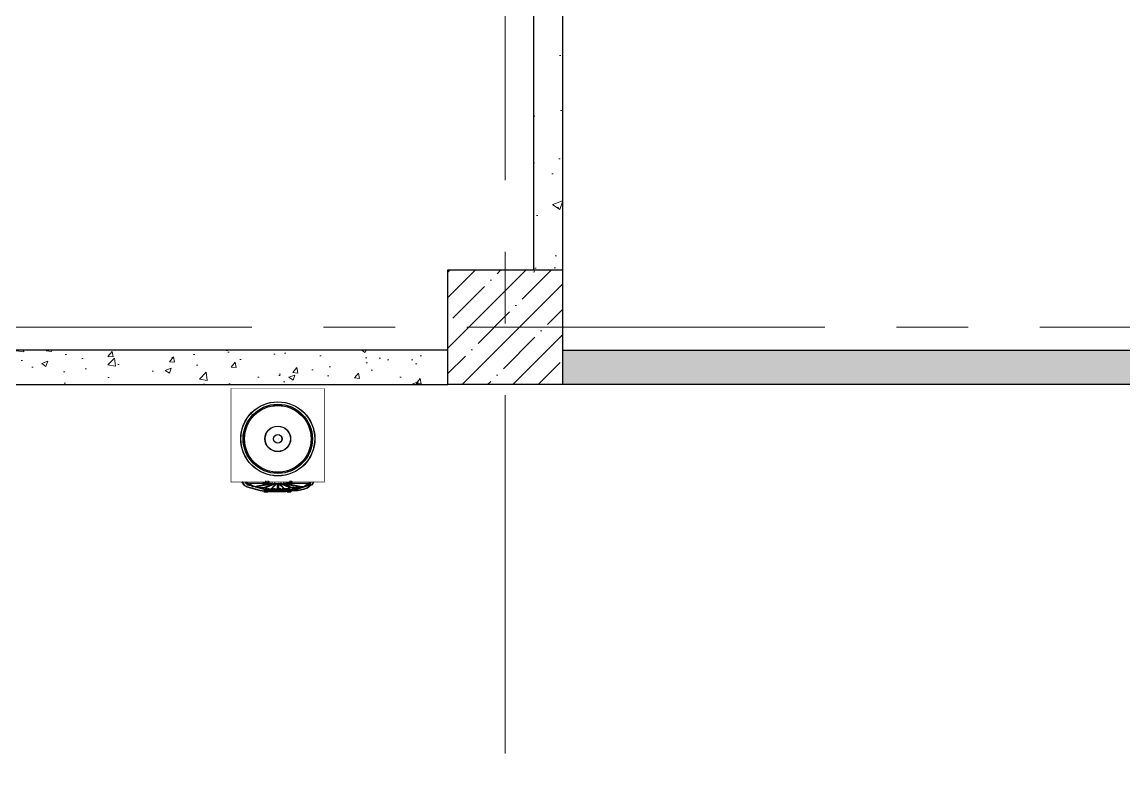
# Model space of a CAD drawing. Header units: millimetres. Extents: x -13407 to 95998, y -2611 to 109495.
# Drawn here: x 15884 to 19730, y 61839 to 64459 of the extents above; entities that cross this region are included whole.
import ezdxf

# ---------------------------------------------------------------- set-up
doc = ezdxf.new("R2010")
doc.units = ezdxf.units.MM
doc.linetypes.add('CENTER', pattern=[2, 1.25, -0.25, 0.25, -0.25])
for name, color, linetype, lineweight in [('АР_Колонны', 5, 'Continuous', 30), ('АР_Колонны Штрих', 250, 'Continuous', 5), ('АР_Оси', 193, 'Continuous', 9), ('АР_Перегородки газоблок', 165, 'Continuous', 30), ('АР_Перегородки газоблок_Штрих', 165, 'Continuous', 5)]:
    doc.layers.add(name, color=color, linetype=linetype, lineweight=lineweight)
doc.layers.add('ТХ_обор_бытовое', color=14, linetype='Continuous')
pattern_1 = [(50, (-58072.46, -55205.68), (215.17805, -18.82564), [22.5, -247.5]), (355, (-58072.46, -55205.68), (-41.6254, 225.65764), [18, -198]), (100.45144, (-58054.53, -55207.25), (173.55265, 206.832), [19.12206, -210.34263]), (46.1842, (-58072.46, -55145.68), (320.1724, -49.6558), [33.75, -371.25]), (96.63564, (-58045.78, -55149.82), (280.3986, 292.2356), [28.6831, -315.5141]), (351.18416, (-58072.46, -55145.68), (280.3986, 292.2356), [27, -297]), (21, (-58042.46, -55160.68), (179.07212, -120.78567), [22.5, -247.5]), (326, (-58042.46, -55160.68), (72.9946, 217.545), [18, -198]), (71.45144, (-58027.54, -55170.75), (252.0667, 96.75935), [19.12206, -210.34263]), (37.5, (-58072.46, -55205.68), (3.647957, 99.868156), [0, -195.6, 0, -201, 0, -198.75]), (7.5, (-58072.46, -55205.68), (78.92086, 118.32351), [0, -114.6, 0, -191.1, 0, -75.75]), (327.5, (-58139.36, -55205.68), (160.14673, -6.76646), [0, -75, 0, -234, 0, -310.5]), (317.5, (-58169.36, -55205.68), (174.95585, 30.0315), [0, -97.5, 0, -155.4, 0, -220.5])]

# ---------------------------------------------------------------- blocks, each defined once
blk = doc.blocks.new('У300')
at = {"layer": 'ТХ_обор_бытовое', "transparency": 33554559}
for points in [[(-230550.5, 67413.5), (-230554.7, 67413.5), (-230554.7, 67409.3), (-230550.5, 67405.1), (-230546.2, 67409.3), (-230546.2, 67413.5)], [(-230550.5, 67413), (-230554.7, 67413), (-230554.7, 67408.8), (-230550.5, 67404.6), (-230546.3, 67408.8), (-230546.3, 67413)], [(-230546.2, 67417.8), (-230550.5, 67417.8), (-230550.5, 67413.5), (-230546.2, 67409.3), (-230542, 67413.5), (-230542, 67417.8)], [(-230546.3, 67417.3), (-230550.5, 67417.3), (-230550.5, 67413), (-230546.3, 67408.8), (-230542, 67413), (-230542, 67417.3)], [(-230575.9, 67354.3), (-230580.1, 67354.3), (-230580.1, 67350), (-230575.9, 67345.8), (-230571.6, 67350), (-230571.6, 67354.3)], [(-230575.9, 67354.3), (-230580.1, 67354.3), (-230580.1, 67350), (-230575.9, 67345.8), (-230571.6, 67350), (-230571.6, 67354.3)], [(-230575.9, 67354.3), (-230580.1, 67354.3), (-230580.1, 67350), (-230575.9, 67345.8), (-230571.6, 67350), (-230571.6, 67354.3)], [(-230575.9, 67354.3), (-230580.1, 67354.3), (-230580.1, 67350), (-230575.9, 67345.8), (-230571.6, 67350), (-230571.6, 67354.3)], [(-230575.9, 67354.3), (-230580.1, 67354.3), (-230580.1, 67350), (-230575.9, 67345.8), (-230571.6, 67350), (-230571.6, 67354.3)], [(-230575.9, 67354.3), (-230580.1, 67354.3), (-230580.1, 67350), (-230575.9, 67345.8), (-230571.6, 67350), (-230571.6, 67354.3)], [(-230575.9, 67353.8), (-230580.1, 67353.8), (-230580.1, 67349.5), (-230575.9, 67345.3), (-230571.7, 67349.5), (-230571.7, 67353.8)], [(-230575.9, 67353.8), (-230580.1, 67353.8), (-230580.1, 67349.5), (-230575.9, 67345.3), (-230571.7, 67349.5), (-230571.7, 67353.8)], [(-230575.9, 67353.8), (-230580.1, 67353.8), (-230580.1, 67349.5), (-230575.9, 67345.3), (-230571.7, 67349.5), (-230571.7, 67353.8)], [(-230575.9, 67353.8), (-230580.1, 67353.8), (-230580.1, 67349.5), (-230575.9, 67345.3), (-230571.7, 67349.5), (-230571.7, 67353.8)], [(-230575.9, 67353.8), (-230580.1, 67353.8), (-230580.1, 67349.5), (-230575.9, 67345.3), (-230571.7, 67349.5), (-230571.7, 67353.8)], [(-230575.9, 67353.8), (-230580.1, 67353.8), (-230580.1, 67349.5), (-230575.9, 67345.3), (-230571.7, 67349.5), (-230571.7, 67353.8)], [(-230575.9, 67350), (-230580.1, 67350), (-230580.1, 67345.8), (-230575.9, 67341.6), (-230571.6, 67345.8), (-230571.6, 67350)], [(-230575.9, 67350), (-230580.1, 67350), (-230580.1, 67345.8), (-230575.9, 67341.6), (-230571.6, 67345.8), (-230571.6, 67350)], [(-230575.9, 67350), (-230580.1, 67350), (-230580.1, 67345.8), (-230575.9, 67341.6), (-230571.6, 67345.8), (-230571.6, 67350)], [(-230575.9, 67350), (-230580.1, 67350), (-230580.1, 67345.8), (-230575.9, 67341.6), (-230571.6, 67345.8), (-230571.6, 67350)], [(-230575.9, 67350), (-230580.1, 67350), (-230580.1, 67345.8), (-230575.9, 67341.6), (-230571.6, 67345.8), (-230571.6, 67350)], [(-230575.9, 67350), (-230580.1, 67350), (-230580.1, 67345.8), (-230575.9, 67341.6), (-230571.6, 67345.8), (-230571.6, 67350)], [(-230575.9, 67350), (-230580.1, 67350), (-230580.1, 67345.8), (-230575.9, 67341.6), (-230571.6, 67345.8), (-230571.6, 67350)], [(-230575.9, 67350), (-230580.1, 67350), (-230580.1, 67345.8), (-230575.9, 67341.6), (-230571.6, 67345.8), (-230571.6, 67350)], [(-230575.9, 67350), (-230580.1, 67350), (-230580.1, 67345.8), (-230575.9, 67341.6), (-230571.6, 67345.8), (-230571.6, 67350)], [(-230575.9, 67350), (-230580.1, 67350), (-230580.1, 67345.8), (-230575.9, 67341.6), (-230571.6, 67345.8), (-230571.6, 67350)], [(-230575.9, 67350), (-230580.1, 67350), (-230580.1, 67345.8), (-230575.9, 67341.6), (-230571.6, 67345.8), (-230571.6, 67350)], [(-230575.9, 67350), (-230580.1, 67350), (-230580.1, 67345.8), (-230575.9, 67341.6), (-230571.6, 67345.8), (-230571.6, 67350)], [(-230575.9, 67350), (-230580.1, 67350), (-230580.1, 67345.8), (-230575.9, 67341.6), (-230571.6, 67345.8), (-230571.6, 67350)], [(-230575.9, 67349.5), (-230580.1, 67349.5), (-230580.1, 67345.3), (-230575.9, 67341.1), (-230571.7, 67345.3), (-230571.7, 67349.5)], [(-230575.9, 67349.5), (-230580.1, 67349.5), (-230580.1, 67345.3), (-230575.9, 67341.1), (-230571.7, 67345.3), (-230571.7, 67349.5)], [(-230575.9, 67349.5), (-230580.1, 67349.5), (-230580.1, 67345.3), (-230575.9, 67341.1), (-230571.7, 67345.3), (-230571.7, 67349.5)], [(-230575.9, 67349.5), (-230580.1, 67349.5), (-230580.1, 67345.3), (-230575.9, 67341.1), (-230571.7, 67345.3), (-230571.7, 67349.5)], [(-230575.9, 67349.5), (-230580.1, 67349.5), (-230580.1, 67345.3), (-230575.9, 67341.1), (-230571.7, 67345.3), (-230571.7, 67349.5)], [(-230575.9, 67349.5), (-230580.1, 67349.5), (-230580.1, 67345.3), (-230575.9, 67341.1), (-230571.7, 67345.3), (-230571.7, 67349.5)], [(-230575.9, 67349.5), (-230580.1, 67349.5), (-230580.1, 67345.3), (-230575.9, 67341.1), (-230571.7, 67345.3), (-230571.7, 67349.5)], [(-230575.9, 67349.5), (-230580.1, 67349.5), (-230580.1, 67345.3), (-230575.9, 67341.1), (-230571.7, 67345.3), (-230571.7, 67349.5)], [(-230575.9, 67349.5), (-230580.1, 67349.5), (-230580.1, 67345.3), (-230575.9, 67341.1), (-230571.7, 67345.3), (-230571.7, 67349.5)], [(-230575.9, 67349.5), (-230580.1, 67349.5), (-230580.1, 67345.3), (-230575.9, 67341.1), (-230571.7, 67345.3), (-230571.7, 67349.5)], [(-230575.9, 67349.5), (-230580.1, 67349.5), (-230580.1, 67345.3), (-230575.9, 67341.1), (-230571.7, 67345.3), (-230571.7, 67349.5)], [(-230575.9, 67349.5), (-230580.1, 67349.5), (-230580.1, 67345.3), (-230575.9, 67341.1), (-230571.7, 67345.3), (-230571.7, 67349.5)], [(-230575.9, 67349.5), (-230580.1, 67349.5), (-230580.1, 67345.3), (-230575.9, 67341.1), (-230571.7, 67345.3), (-230571.7, 67349.5)], [(-230575.9, 67345.8), (-230580.1, 67345.8), (-230580.1, 67341.6), (-230575.9, 67337.3), (-230571.6, 67341.6), (-230571.6, 67345.8)], [(-230575.9, 67345.3), (-230580.1, 67345.3), (-230580.1, 67341.1), (-230575.9, 67336.8), (-230571.7, 67341.1), (-230571.7, 67345.3)], [(-230571.6, 67354.3), (-230575.9, 67354.3), (-230575.9, 67350), (-230571.6, 67345.8), (-230567.4, 67350), (-230567.4, 67354.3)], [(-230571.6, 67354.3), (-230575.9, 67354.3), (-230575.9, 67350), (-230571.6, 67345.8), (-230567.4, 67350), (-230567.4, 67354.3)], [(-230571.6, 67354.3), (-230575.9, 67354.3), (-230575.9, 67350), (-230571.6, 67345.8), (-230567.4, 67350), (-230567.4, 67354.3)], [(-230571.6, 67354.3), (-230575.9, 67354.3), (-230575.9, 67350), (-230571.6, 67345.8), (-230567.4, 67350), (-230567.4, 67354.3)], [(-230571.6, 67354.3), (-230575.9, 67354.3), (-230575.9, 67350), (-230571.6, 67345.8), (-230567.4, 67350), (-230567.4, 67354.3)], [(-230571.7, 67353.8), (-230575.9, 67353.8), (-230575.9, 67349.5), (-230571.7, 67345.3), (-230567.4, 67349.5), (-230567.4, 67353.8)], [(-230571.7, 67353.8), (-230575.9, 67353.8), (-230575.9, 67349.5), (-230571.7, 67345.3), (-230567.4, 67349.5), (-230567.4, 67353.8)], [(-230571.7, 67353.8), (-230575.9, 67353.8), (-230575.9, 67349.5), (-230571.7, 67345.3), (-230567.4, 67349.5), (-230567.4, 67353.8)], [(-230571.7, 67353.8), (-230575.9, 67353.8), (-230575.9, 67349.5), (-230571.7, 67345.3), (-230567.4, 67349.5), (-230567.4, 67353.8)], [(-230571.7, 67353.8), (-230575.9, 67353.8), (-230575.9, 67349.5), (-230571.7, 67345.3), (-230567.4, 67349.5), (-230567.4, 67353.8)], [(-230571.6, 67350), (-230575.9, 67350), (-230575.9, 67345.8), (-230571.6, 67341.6), (-230567.4, 67345.8), (-230567.4, 67350)], [(-230571.6, 67350), (-230575.9, 67350), (-230575.9, 67345.8), (-230571.6, 67341.6), (-230567.4, 67345.8), (-230567.4, 67350)], [(-230571.6, 67350), (-230575.9, 67350), (-230575.9, 67345.8), (-230571.6, 67341.6), (-230567.4, 67345.8), (-230567.4, 67350)], [(-230571.6, 67350), (-230575.9, 67350), (-230575.9, 67345.8), (-230571.6, 67341.6), (-230567.4, 67345.8), (-230567.4, 67350)], [(-230571.6, 67350), (-230575.9, 67350), (-230575.9, 67345.8), (-230571.6, 67341.6), (-230567.4, 67345.8), (-230567.4, 67350)], [(-230571.6, 67350), (-230575.9, 67350), (-230575.9, 67345.8), (-230571.6, 67341.6), (-230567.4, 67345.8), (-230567.4, 67350)], [(-230571.6, 67350), (-230575.9, 67350), (-230575.9, 67345.8), (-230571.6, 67341.6), (-230567.4, 67345.8), (-230567.4, 67350)], [(-230571.6, 67350), (-230575.9, 67350), (-230575.9, 67345.8), (-230571.6, 67341.6), (-230567.4, 67345.8), (-230567.4, 67350)], [(-230571.7, 67349.5), (-230575.9, 67349.5), (-230575.9, 67345.3), (-230571.7, 67341.1), (-230567.4, 67345.3), (-230567.4, 67349.5)], [(-230571.7, 67349.5), (-230575.9, 67349.5), (-230575.9, 67345.3), (-230571.7, 67341.1), (-230567.4, 67345.3), (-230567.4, 67349.5)], [(-230571.7, 67349.5), (-230575.9, 67349.5), (-230575.9, 67345.3), (-230571.7, 67341.1), (-230567.4, 67345.3), (-230567.4, 67349.5)], [(-230571.7, 67349.5), (-230575.9, 67349.5), (-230575.9, 67345.3), (-230571.7, 67341.1), (-230567.4, 67345.3), (-230567.4, 67349.5)], [(-230571.7, 67349.5), (-230575.9, 67349.5), (-230575.9, 67345.3), (-230571.7, 67341.1), (-230567.4, 67345.3), (-230567.4, 67349.5)], [(-230571.7, 67349.5), (-230575.9, 67349.5), (-230575.9, 67345.3), (-230571.7, 67341.1), (-230567.4, 67345.3), (-230567.4, 67349.5)], [(-230571.7, 67349.5), (-230575.9, 67349.5), (-230575.9, 67345.3), (-230571.7, 67341.1), (-230567.4, 67345.3), (-230567.4, 67349.5)], [(-230571.7, 67349.5), (-230575.9, 67349.5), (-230575.9, 67345.3), (-230571.7, 67341.1), (-230567.4, 67345.3), (-230567.4, 67349.5)], [(-230546.2, 67358.5), (-230550.5, 67358.5), (-230550.5, 67354.3), (-230546.2, 67350), (-230542, 67354.3), (-230542, 67358.5)], [(-230546.2, 67358.5), (-230550.5, 67358.5), (-230550.5, 67354.3), (-230546.2, 67350), (-230542, 67354.3), (-230542, 67358.5)], [(-230546.3, 67358), (-230550.5, 67358), (-230550.5, 67353.8), (-230546.3, 67349.5), (-230542, 67353.8), (-230542, 67358)], [(-230546.3, 67358), (-230550.5, 67358), (-230550.5, 67353.8), (-230546.3, 67349.5), (-230542, 67353.8), (-230542, 67358)], [(-230546.2, 67354.3), (-230550.5, 67354.3), (-230550.5, 67350), (-230546.2, 67345.8), (-230542, 67350), (-230542, 67354.3)], [(-230546.2, 67354.3), (-230550.5, 67354.3), (-230550.5, 67350), (-230546.2, 67345.8), (-230542, 67350), (-230542, 67354.3)], [(-230546.2, 67354.3), (-230550.5, 67354.3), (-230550.5, 67350), (-230546.2, 67345.8), (-230542, 67350), (-230542, 67354.3)], [(-230546.3, 67353.8), (-230550.5, 67353.8), (-230550.5, 67349.5), (-230546.3, 67345.3), (-230542, 67349.5), (-230542, 67353.8)], [(-230546.3, 67353.8), (-230550.5, 67353.8), (-230550.5, 67349.5), (-230546.3, 67345.3), (-230542, 67349.5), (-230542, 67353.8)], [(-230546.3, 67353.8), (-230550.5, 67353.8), (-230550.5, 67349.5), (-230546.3, 67345.3), (-230542, 67349.5), (-230542, 67353.8)], [(-230546.2, 67350), (-230550.5, 67350), (-230550.5, 67345.8), (-230546.2, 67341.6), (-230542, 67345.8), (-230542, 67350)], [(-230546.3, 67349.5), (-230550.5, 67349.5), (-230550.5, 67345.3), (-230546.3, 67341.1), (-230542, 67345.3), (-230542, 67349.5)], [(-230546.2, 67345.8), (-230550.5, 67345.8), (-230550.5, 67341.6), (-230546.2, 67337.3), (-230542, 67341.6), (-230542, 67345.8)], [(-230546.2, 67345.8), (-230550.5, 67345.8), (-230550.5, 67341.6), (-230546.2, 67337.3), (-230542, 67341.6), (-230542, 67345.8)], [(-230546.2, 67345.8), (-230550.5, 67345.8), (-230550.5, 67341.6), (-230546.2, 67337.3), (-230542, 67341.6), (-230542, 67345.8)], [(-230546.2, 67345.8), (-230550.5, 67345.8), (-230550.5, 67341.6), (-230546.2, 67337.3), (-230542, 67341.6), (-230542, 67345.8)], [(-230546.3, 67345.3), (-230550.5, 67345.3), (-230550.5, 67341.1), (-230546.3, 67336.8), (-230542, 67341.1), (-230542, 67345.3)], [(-230546.3, 67345.3), (-230550.5, 67345.3), (-230550.5, 67341.1), (-230546.3, 67336.8), (-230542, 67341.1), (-230542, 67345.3)], [(-230546.3, 67345.3), (-230550.5, 67345.3), (-230550.5, 67341.1), (-230546.3, 67336.8), (-230542, 67341.1), (-230542, 67345.3)], [(-230546.3, 67345.3), (-230550.5, 67345.3), (-230550.5, 67341.1), (-230546.3, 67336.8), (-230542, 67341.1), (-230542, 67345.3)], [(-230542, 67349.5), (-230546.3, 67349.5), (-230546.3, 67345.3), (-230542, 67341.1), (-230537.8, 67345.3), (-230537.8, 67349.5)], [(-230542, 67350), (-230546.2, 67350), (-230546.2, 67345.8), (-230542, 67341.6), (-230537.8, 67345.8), (-230537.8, 67350)], [(-230567.4, 67341.1), (-230571.7, 67341.1), (-230571.7, 67336.8), (-230567.4, 67332.6), (-230563.2, 67336.8), (-230563.2, 67341.1)], [(-230567.4, 67328.4), (-230571.7, 67328.4), (-230571.7, 67324.1), (-230567.4, 67319.9), (-230563.2, 67324.1), (-230563.2, 67328.4)], [(-230567.4, 67319.9), (-230571.7, 67319.9), (-230571.7, 67315.7), (-230567.4, 67311.4), (-230563.2, 67315.7), (-230563.2, 67319.9)], [(-230567.4, 67307.2), (-230571.7, 67307.2), (-230571.7, 67303), (-230567.4, 67298.7), (-230563.2, 67303), (-230563.2, 67307.2)], [(-230567.4, 67341.6), (-230571.6, 67341.6), (-230571.6, 67337.3), (-230567.4, 67333.1), (-230563.2, 67337.3), (-230563.2, 67341.6)], [(-230567.4, 67328.9), (-230571.6, 67328.9), (-230571.6, 67324.6), (-230567.4, 67320.4), (-230563.2, 67324.6), (-230563.2, 67328.9)], [(-230567.4, 67320.4), (-230571.6, 67320.4), (-230571.6, 67316.2), (-230567.4, 67311.9), (-230563.2, 67316.2), (-230563.2, 67320.4)], [(-230567.4, 67307.7), (-230571.6, 67307.7), (-230571.6, 67303.5), (-230567.4, 67299.2), (-230563.2, 67303.5), (-230563.2, 67307.7)], [(-230542, 67341.1), (-230546.3, 67341.1), (-230546.3, 67336.8), (-230542, 67332.6), (-230537.8, 67336.8), (-230537.8, 67341.1)], [(-230542, 67341.1), (-230546.3, 67341.1), (-230546.3, 67336.8), (-230542, 67332.6), (-230537.8, 67336.8), (-230537.8, 67341.1)], [(-230542, 67341.6), (-230546.2, 67341.6), (-230546.2, 67337.3), (-230542, 67333.1), (-230537.8, 67337.3), (-230537.8, 67341.6)], [(-230542, 67341.6), (-230546.2, 67341.6), (-230546.2, 67337.3), (-230542, 67333.1), (-230537.8, 67337.3), (-230537.8, 67341.6)], [(-230575.9, 67273.8), (-230580.1, 67273.8), (-230580.1, 67269.6), (-230575.9, 67265.4), (-230571.6, 67269.6), (-230571.6, 67273.8)], [(-230575.9, 67273.8), (-230580.1, 67273.8), (-230580.1, 67269.6), (-230575.9, 67265.4), (-230571.6, 67269.6), (-230571.6, 67273.8)], [(-230575.9, 67273.3), (-230580.1, 67273.3), (-230580.1, 67269.1), (-230575.9, 67264.9), (-230571.7, 67269.1), (-230571.7, 67273.3)], [(-230575.9, 67273.3), (-230580.1, 67273.3), (-230580.1, 67269.1), (-230575.9, 67264.9), (-230571.7, 67269.1), (-230571.7, 67273.3)], [(-230575.9, 67269.6), (-230580.1, 67269.6), (-230580.1, 67265.4), (-230575.9, 67261.1), (-230571.6, 67265.4), (-230571.6, 67269.6)], [(-230575.9, 67269.6), (-230580.1, 67269.6), (-230580.1, 67265.4), (-230575.9, 67261.1), (-230571.6, 67265.4), (-230571.6, 67269.6)], [(-230575.9, 67269.6), (-230580.1, 67269.6), (-230580.1, 67265.4), (-230575.9, 67261.1), (-230571.6, 67265.4), (-230571.6, 67269.6)], [(-230575.9, 67269.6), (-230580.1, 67269.6), (-230580.1, 67265.4), (-230575.9, 67261.1), (-230571.6, 67265.4), (-230571.6, 67269.6)], [(-230575.9, 67269.6), (-230580.1, 67269.6), (-230580.1, 67265.4), (-230575.9, 67261.1), (-230571.6, 67265.4), (-230571.6, 67269.6)], [(-230575.9, 67269.6), (-230580.1, 67269.6), (-230580.1, 67265.4), (-230575.9, 67261.1), (-230571.6, 67265.4), (-230571.6, 67269.6)], [(-230575.9, 67269.6), (-230580.1, 67269.6), (-230580.1, 67265.4), (-230575.9, 67261.1), (-230571.6, 67265.4), (-230571.6, 67269.6)], [(-230575.9, 67269.6), (-230580.1, 67269.6), (-230580.1, 67265.4), (-230575.9, 67261.1), (-230571.6, 67265.4), (-230571.6, 67269.6)], [(-230575.9, 67269.6), (-230580.1, 67269.6), (-230580.1, 67265.4), (-230575.9, 67261.1), (-230571.6, 67265.4), (-230571.6, 67269.6)], [(-230575.9, 67269.1), (-230580.1, 67269.1), (-230580.1, 67264.9), (-230575.9, 67260.6), (-230571.7, 67264.9), (-230571.7, 67269.1)], [(-230575.9, 67269.1), (-230580.1, 67269.1), (-230580.1, 67264.9), (-230575.9, 67260.6), (-230571.7, 67264.9), (-230571.7, 67269.1)], [(-230575.9, 67269.1), (-230580.1, 67269.1), (-230580.1, 67264.9), (-230575.9, 67260.6), (-230571.7, 67264.9), (-230571.7, 67269.1)], [(-230575.9, 67269.1), (-230580.1, 67269.1), (-230580.1, 67264.9), (-230575.9, 67260.6), (-230571.7, 67264.9), (-230571.7, 67269.1)], [(-230575.9, 67269.1), (-230580.1, 67269.1), (-230580.1, 67264.9), (-230575.9, 67260.6), (-230571.7, 67264.9), (-230571.7, 67269.1)], [(-230575.9, 67269.1), (-230580.1, 67269.1), (-230580.1, 67264.9), (-230575.9, 67260.6), (-230571.7, 67264.9), (-230571.7, 67269.1)], [(-230575.9, 67269.1), (-230580.1, 67269.1), (-230580.1, 67264.9), (-230575.9, 67260.6), (-230571.7, 67264.9), (-230571.7, 67269.1)], [(-230575.9, 67269.1), (-230580.1, 67269.1), (-230580.1, 67264.9), (-230575.9, 67260.6), (-230571.7, 67264.9), (-230571.7, 67269.1)], [(-230575.9, 67269.1), (-230580.1, 67269.1), (-230580.1, 67264.9), (-230575.9, 67260.6), (-230571.7, 67264.9), (-230571.7, 67269.1)], [(-230571.6, 67269.6), (-230575.9, 67269.6), (-230575.9, 67265.4), (-230571.6, 67261.1), (-230567.4, 67265.4), (-230567.4, 67269.6)], [(-230571.6, 67269.6), (-230575.9, 67269.6), (-230575.9, 67265.4), (-230571.6, 67261.1), (-230567.4, 67265.4), (-230567.4, 67269.6)], [(-230571.6, 67269.6), (-230575.9, 67269.6), (-230575.9, 67265.4), (-230571.6, 67261.1), (-230567.4, 67265.4), (-230567.4, 67269.6)], [(-230571.6, 67269.6), (-230575.9, 67269.6), (-230575.9, 67265.4), (-230571.6, 67261.1), (-230567.4, 67265.4), (-230567.4, 67269.6)], [(-230571.6, 67269.6), (-230575.9, 67269.6), (-230575.9, 67265.4), (-230571.6, 67261.1), (-230567.4, 67265.4), (-230567.4, 67269.6)], [(-230571.6, 67269.6), (-230575.9, 67269.6), (-230575.9, 67265.4), (-230571.6, 67261.1), (-230567.4, 67265.4), (-230567.4, 67269.6)], [(-230571.6, 67269.6), (-230575.9, 67269.6), (-230575.9, 67265.4), (-230571.6, 67261.1), (-230567.4, 67265.4), (-230567.4, 67269.6)], [(-230571.6, 67269.6), (-230575.9, 67269.6), (-230575.9, 67265.4), (-230571.6, 67261.1), (-230567.4, 67265.4), (-230567.4, 67269.6)], [(-230571.6, 67269.6), (-230575.9, 67269.6), (-230575.9, 67265.4), (-230571.6, 67261.1), (-230567.4, 67265.4), (-230567.4, 67269.6)], [(-230571.7, 67269.1), (-230575.9, 67269.1), (-230575.9, 67264.9), (-230571.7, 67260.6), (-230567.4, 67264.9), (-230567.4, 67269.1)], [(-230571.7, 67269.1), (-230575.9, 67269.1), (-230575.9, 67264.9), (-230571.7, 67260.6), (-230567.4, 67264.9), (-230567.4, 67269.1)], [(-230571.7, 67269.1), (-230575.9, 67269.1), (-230575.9, 67264.9), (-230571.7, 67260.6), (-230567.4, 67264.9), (-230567.4, 67269.1)], [(-230571.7, 67269.1), (-230575.9, 67269.1), (-230575.9, 67264.9), (-230571.7, 67260.6), (-230567.4, 67264.9), (-230567.4, 67269.1)], [(-230571.7, 67269.1), (-230575.9, 67269.1), (-230575.9, 67264.9), (-230571.7, 67260.6), (-230567.4, 67264.9), (-230567.4, 67269.1)], [(-230571.7, 67269.1), (-230575.9, 67269.1), (-230575.9, 67264.9), (-230571.7, 67260.6), (-230567.4, 67264.9), (-230567.4, 67269.1)], [(-230571.7, 67269.1), (-230575.9, 67269.1), (-230575.9, 67264.9), (-230571.7, 67260.6), (-230567.4, 67264.9), (-230567.4, 67269.1)], [(-230571.7, 67269.1), (-230575.9, 67269.1), (-230575.9, 67264.9), (-230571.7, 67260.6), (-230567.4, 67264.9), (-230567.4, 67269.1)], [(-230571.7, 67269.1), (-230575.9, 67269.1), (-230575.9, 67264.9), (-230571.7, 67260.6), (-230567.4, 67264.9), (-230567.4, 67269.1)], [(-230567.4, 67303), (-230571.7, 67303), (-230571.7, 67298.7), (-230567.4, 67294.5), (-230563.2, 67298.7), (-230563.2, 67303)], [(-230567.4, 67303), (-230571.7, 67303), (-230571.7, 67298.7), (-230567.4, 67294.5), (-230563.2, 67298.7), (-230563.2, 67303)], [(-230567.4, 67298.7), (-230571.7, 67298.7), (-230571.7, 67294.5), (-230567.4, 67290.3), (-230563.2, 67294.5), (-230563.2, 67298.7)], [(-230567.4, 67298.7), (-230571.7, 67298.7), (-230571.7, 67294.5), (-230567.4, 67290.3), (-230563.2, 67294.5), (-230563.2, 67298.7)], [(-230567.4, 67298.7), (-230571.7, 67298.7), (-230571.7, 67294.5), (-230567.4, 67290.3), (-230563.2, 67294.5), (-230563.2, 67298.7)], [(-230567.4, 67298.7), (-230571.7, 67298.7), (-230571.7, 67294.5), (-230567.4, 67290.3), (-230563.2, 67294.5), (-230563.2, 67298.7)], [(-230567.4, 67290.3), (-230571.7, 67290.3), (-230571.7, 67286), (-230567.4, 67281.8), (-230563.2, 67286), (-230563.2, 67290.3)], [(-230567.4, 67281.8), (-230571.7, 67281.8), (-230571.7, 67277.6), (-230567.4, 67273.3), (-230563.2, 67277.6), (-230563.2, 67281.8)], [(-230567.4, 67281.8), (-230571.7, 67281.8), (-230571.7, 67277.6), (-230567.4, 67273.3), (-230563.2, 67277.6), (-230563.2, 67281.8)], [(-230567.4, 67277.6), (-230571.7, 67277.6), (-230571.7, 67273.3), (-230567.4, 67269.1), (-230563.2, 67273.3), (-230563.2, 67277.6)], [(-230567.4, 67273.3), (-230571.7, 67273.3), (-230571.7, 67269.1), (-230567.4, 67264.9), (-230563.2, 67269.1), (-230563.2, 67273.3)], [(-230567.4, 67303.5), (-230571.6, 67303.5), (-230571.6, 67299.2), (-230567.4, 67295), (-230563.2, 67299.2), (-230563.2, 67303.5)], [(-230567.4, 67303.5), (-230571.6, 67303.5), (-230571.6, 67299.2), (-230567.4, 67295), (-230563.2, 67299.2), (-230563.2, 67303.5)], [(-230567.4, 67299.2), (-230571.6, 67299.2), (-230571.6, 67295), (-230567.4, 67290.8), (-230563.2, 67295), (-230563.2, 67299.2)], [(-230567.4, 67299.2), (-230571.6, 67299.2), (-230571.6, 67295), (-230567.4, 67290.8), (-230563.2, 67295), (-230563.2, 67299.2)], [(-230567.4, 67299.2), (-230571.6, 67299.2), (-230571.6, 67295), (-230567.4, 67290.8), (-230563.2, 67295), (-230563.2, 67299.2)], [(-230567.4, 67299.2), (-230571.6, 67299.2), (-230571.6, 67295), (-230567.4, 67290.8), (-230563.2, 67295), (-230563.2, 67299.2)], [(-230567.4, 67290.8), (-230571.6, 67290.8), (-230571.6, 67286.5), (-230567.4, 67282.3), (-230563.2, 67286.5), (-230563.2, 67290.8)], [(-230567.4, 67282.3), (-230571.6, 67282.3), (-230571.6, 67278.1), (-230567.4, 67273.8), (-230563.2, 67278.1), (-230563.2, 67282.3)], [(-230567.4, 67282.3), (-230571.6, 67282.3), (-230571.6, 67278.1), (-230567.4, 67273.8), (-230563.2, 67278.1), (-230563.2, 67282.3)], [(-230567.4, 67278.1), (-230571.6, 67278.1), (-230571.6, 67273.8), (-230567.4, 67269.6), (-230563.2, 67273.8), (-230563.2, 67278.1)], [(-230567.4, 67273.8), (-230571.6, 67273.8), (-230571.6, 67269.6), (-230567.4, 67265.4), (-230563.2, 67269.6), (-230563.2, 67273.8)], [(-230563.2, 67269.6), (-230567.4, 67269.6), (-230567.4, 67265.4), (-230563.2, 67261.1), (-230558.9, 67265.4), (-230558.9, 67269.6)], [(-230563.2, 67269.1), (-230567.4, 67269.1), (-230567.4, 67264.9), (-230563.2, 67260.6), (-230559, 67264.9), (-230559, 67269.1)], [(-230550.5, 67269.6), (-230554.7, 67269.6), (-230554.7, 67265.4), (-230550.5, 67261.1), (-230546.2, 67265.4), (-230546.2, 67269.6)], [(-230550.5, 67269.6), (-230554.7, 67269.6), (-230554.7, 67265.4), (-230550.5, 67261.1), (-230546.2, 67265.4), (-230546.2, 67269.6)], [(-230550.5, 67269.1), (-230554.7, 67269.1), (-230554.7, 67264.9), (-230550.5, 67260.6), (-230546.3, 67264.9), (-230546.3, 67269.1)], [(-230550.5, 67269.1), (-230554.7, 67269.1), (-230554.7, 67264.9), (-230550.5, 67260.6), (-230546.3, 67264.9), (-230546.3, 67269.1)], [(-230546.2, 67273.8), (-230550.5, 67273.8), (-230550.5, 67269.6), (-230546.2, 67265.4), (-230542, 67269.6), (-230542, 67273.8)], [(-230546.2, 67273.8), (-230550.5, 67273.8), (-230550.5, 67269.6), (-230546.2, 67265.4), (-230542, 67269.6), (-230542, 67273.8)], [(-230546.2, 67273.8), (-230550.5, 67273.8), (-230550.5, 67269.6), (-230546.2, 67265.4), (-230542, 67269.6), (-230542, 67273.8)], [(-230546.2, 67273.8), (-230550.5, 67273.8), (-230550.5, 67269.6), (-230546.2, 67265.4), (-230542, 67269.6), (-230542, 67273.8)], [(-230546.3, 67273.3), (-230550.5, 67273.3), (-230550.5, 67269.1), (-230546.3, 67264.9), (-230542, 67269.1), (-230542, 67273.3)], [(-230546.3, 67273.3), (-230550.5, 67273.3), (-230550.5, 67269.1), (-230546.3, 67264.9), (-230542, 67269.1), (-230542, 67273.3)], [(-230546.3, 67273.3), (-230550.5, 67273.3), (-230550.5, 67269.1), (-230546.3, 67264.9), (-230542, 67269.1), (-230542, 67273.3)], [(-230546.3, 67273.3), (-230550.5, 67273.3), (-230550.5, 67269.1), (-230546.3, 67264.9), (-230542, 67269.1), (-230542, 67273.3)], [(-230546.2, 67269.6), (-230550.5, 67269.6), (-230550.5, 67265.4), (-230546.2, 67261.1), (-230542, 67265.4), (-230542, 67269.6)], [(-230546.2, 67269.6), (-230550.5, 67269.6), (-230550.5, 67265.4), (-230546.2, 67261.1), (-230542, 67265.4), (-230542, 67269.6)], [(-230546.3, 67269.1), (-230550.5, 67269.1), (-230550.5, 67264.9), (-230546.3, 67260.6), (-230542, 67264.9), (-230542, 67269.1)], [(-230546.3, 67269.1), (-230550.5, 67269.1), (-230550.5, 67264.9), (-230546.3, 67260.6), (-230542, 67264.9), (-230542, 67269.1)], [(-230575.9, 67265.4), (-230580.1, 67265.4), (-230580.1, 67261.1), (-230575.9, 67256.9), (-230571.6, 67261.1), (-230571.6, 67265.4)], [(-230575.9, 67265.4), (-230580.1, 67265.4), (-230580.1, 67261.1), (-230575.9, 67256.9), (-230571.6, 67261.1), (-230571.6, 67265.4)], [(-230575.9, 67265.4), (-230580.1, 67265.4), (-230580.1, 67261.1), (-230575.9, 67256.9), (-230571.6, 67261.1), (-230571.6, 67265.4)], [(-230575.9, 67265.4), (-230580.1, 67265.4), (-230580.1, 67261.1), (-230575.9, 67256.9), (-230571.6, 67261.1), (-230571.6, 67265.4)], [(-230575.9, 67265.4), (-230580.1, 67265.4), (-230580.1, 67261.1), (-230575.9, 67256.9), (-230571.6, 67261.1), (-230571.6, 67265.4)], [(-230575.9, 67264.9), (-230580.1, 67264.9), (-230580.1, 67260.6), (-230575.9, 67256.4), (-230571.7, 67260.6), (-230571.7, 67264.9)], [(-230575.9, 67264.9), (-230580.1, 67264.9), (-230580.1, 67260.6), (-230575.9, 67256.4), (-230571.7, 67260.6), (-230571.7, 67264.9)], [(-230575.9, 67264.9), (-230580.1, 67264.9), (-230580.1, 67260.6), (-230575.9, 67256.4), (-230571.7, 67260.6), (-230571.7, 67264.9)], [(-230575.9, 67264.9), (-230580.1, 67264.9), (-230580.1, 67260.6), (-230575.9, 67256.4), (-230571.7, 67260.6), (-230571.7, 67264.9)], [(-230575.9, 67264.9), (-230580.1, 67264.9), (-230580.1, 67260.6), (-230575.9, 67256.4), (-230571.7, 67260.6), (-230571.7, 67264.9)], [(-230571.6, 67265.4), (-230575.9, 67265.4), (-230575.9, 67261.1), (-230571.6, 67256.9), (-230567.4, 67261.1), (-230567.4, 67265.4)], [(-230571.6, 67265.4), (-230575.9, 67265.4), (-230575.9, 67261.1), (-230571.6, 67256.9), (-230567.4, 67261.1), (-230567.4, 67265.4)], [(-230571.6, 67265.4), (-230575.9, 67265.4), (-230575.9, 67261.1), (-230571.6, 67256.9), (-230567.4, 67261.1), (-230567.4, 67265.4)], [(-230571.7, 67264.9), (-230575.9, 67264.9), (-230575.9, 67260.6), (-230571.7, 67256.4), (-230567.4, 67260.6), (-230567.4, 67264.9)], [(-230571.7, 67264.9), (-230575.9, 67264.9), (-230575.9, 67260.6), (-230571.7, 67256.4), (-230567.4, 67260.6), (-230567.4, 67264.9)], [(-230571.7, 67264.9), (-230575.9, 67264.9), (-230575.9, 67260.6), (-230571.7, 67256.4), (-230567.4, 67260.6), (-230567.4, 67264.9)], [(-230563.2, 67256.9), (-230567.4, 67256.9), (-230567.4, 67252.7), (-230563.2, 67248.4), (-230558.9, 67252.7), (-230558.9, 67256.9)], [(-230563.2, 67256.4), (-230567.4, 67256.4), (-230567.4, 67252.2), (-230563.2, 67247.9), (-230559, 67252.2), (-230559, 67256.4)], [(-230563.2, 67252.7), (-230567.4, 67252.7), (-230567.4, 67248.4), (-230563.2, 67244.2), (-230558.9, 67248.4), (-230558.9, 67252.7)], [(-230563.2, 67252.2), (-230567.4, 67252.2), (-230567.4, 67247.9), (-230563.2, 67243.7), (-230559, 67247.9), (-230559, 67252.2)], [(-230563.2, 67244.2), (-230567.4, 67244.2), (-230567.4, 67240), (-230563.2, 67235.7), (-230558.9, 67240), (-230558.9, 67244.2)], [(-230563.2, 67243.7), (-230567.4, 67243.7), (-230567.4, 67239.5), (-230563.2, 67235.2), (-230559, 67239.5), (-230559, 67243.7)], [(-230563.2, 67240), (-230567.4, 67240), (-230567.4, 67235.7), (-230563.2, 67231.5), (-230558.9, 67235.7), (-230558.9, 67240)], [(-230563.2, 67239.5), (-230567.4, 67239.5), (-230567.4, 67235.2), (-230563.2, 67231), (-230559, 67235.2), (-230559, 67239.5)], [(-230546.2, 67265.4), (-230550.5, 67265.4), (-230550.5, 67261.1), (-230546.2, 67256.9), (-230542, 67261.1), (-230542, 67265.4)], [(-230546.2, 67265.4), (-230550.5, 67265.4), (-230550.5, 67261.1), (-230546.2, 67256.9), (-230542, 67261.1), (-230542, 67265.4)], [(-230546.3, 67264.9), (-230550.5, 67264.9), (-230550.5, 67260.6), (-230546.3, 67256.4), (-230542, 67260.6), (-230542, 67264.9)], [(-230546.3, 67264.9), (-230550.5, 67264.9), (-230550.5, 67260.6), (-230546.3, 67256.4), (-230542, 67260.6), (-230542, 67264.9)], [(-230546.2, 67261.1), (-230550.5, 67261.1), (-230550.5, 67256.9), (-230546.2, 67252.7), (-230542, 67256.9), (-230542, 67261.1)], [(-230546.2, 67261.1), (-230550.5, 67261.1), (-230550.5, 67256.9), (-230546.2, 67252.7), (-230542, 67256.9), (-230542, 67261.1)], [(-230546.3, 67260.6), (-230550.5, 67260.6), (-230550.5, 67256.4), (-230546.3, 67252.2), (-230542, 67256.4), (-230542, 67260.6)], [(-230546.3, 67260.6), (-230550.5, 67260.6), (-230550.5, 67256.4), (-230546.3, 67252.2), (-230542, 67256.4), (-230542, 67260.6)], [(-230542, 67264.9), (-230546.3, 67264.9), (-230546.3, 67260.6), (-230542, 67256.4), (-230537.8, 67260.6), (-230537.8, 67264.9)], [(-230542, 67260.6), (-230546.3, 67260.6), (-230546.3, 67256.4), (-230542, 67252.2), (-230537.8, 67256.4), (-230537.8, 67260.6)], [(-230542, 67260.6), (-230546.3, 67260.6), (-230546.3, 67256.4), (-230542, 67252.2), (-230537.8, 67256.4), (-230537.8, 67260.6)], [(-230542, 67265.4), (-230546.2, 67265.4), (-230546.2, 67261.1), (-230542, 67256.9), (-230537.8, 67261.1), (-230537.8, 67265.4)], [(-230542, 67261.1), (-230546.2, 67261.1), (-230546.2, 67256.9), (-230542, 67252.7), (-230537.8, 67256.9), (-230537.8, 67261.1)], [(-230542, 67261.1), (-230546.2, 67261.1), (-230546.2, 67256.9), (-230542, 67252.7), (-230537.8, 67256.9), (-230537.8, 67261.1)], [(-230550.5, 67206.1), (-230554.7, 67206.1), (-230554.7, 67201.9), (-230550.5, 67197.6), (-230546.2, 67201.9), (-230546.2, 67206.1)], [(-230550.5, 67205.6), (-230554.7, 67205.6), (-230554.7, 67201.4), (-230550.5, 67197.1), (-230546.3, 67201.4), (-230546.3, 67205.6)]]:
    blk.add_hatch(color=253, dxfattribs=at).paths.add_polyline_path(points)
at = {"layer": 'ТХ_обор_бытовое', "color": 253, "const_width": 2}
blk.add_lwpolyline([(-230216, 67468.6), (-230216, 67142.6), (-230542, 67142.6), (-230542, 67468.6)], close=True, dxfattribs=at)
at = {"layer": 'ТХ_обор_бытовое', "color": 253}
for points in [[(-230550.5, 67184.9), (-230554.7, 67193.4), (-230563.2, 67201.9), (-230567.4, 67214.6), (-230571.6, 67235.7), (-230571.6, 67252.7), (-230575.9, 67278.1), (-230575.9, 67299.2), (-230575.9, 67324.6), (-230575.9, 67345.8), (-230571.6, 67367), (-230567.4, 67383.9), (-230563.2, 67400.8), (-230558.9, 67413.5), (-230554.7, 67422), (-230542, 67430.5), (-230554.7, 67422), (-230558.9, 67413.5), (-230563.2, 67400.8), (-230567.4, 67383.9), (-230571.6, 67367), (-230575.9, 67345.8), (-230575.9, 67324.6), (-230575.9, 67299.2), (-230575.9, 67278.1), (-230571.6, 67252.7), (-230571.6, 67235.7), (-230567.4, 67214.6), (-230563.2, 67201.9), (-230554.7, 67193.4), (-230550.5, 67184.9), (-230542, 67180.7), (-230550.5, 67184.9), (-230554.7, 67193.4), (-230563.2, 67201.9), (-230567.4, 67214.6), (-230571.6, 67235.7), (-230571.6, 67252.7), (-230575.9, 67278.1), (-230575.9, 67299.2), (-230575.9, 67324.6), (-230575.9, 67345.8), (-230571.6, 67367), (-230567.4, 67383.9), (-230563.2, 67400.8), (-230558.9, 67413.5), (-230554.7, 67422), (-230542, 67430.5)], [(-230571.6, 67367), (-230575.9, 67345.8), (-230575.9, 67324.6), (-230575.9, 67299.2), (-230575.9, 67278.1)], [(-230575.9, 67350), (-230575.9, 67345.8), (-230575.9, 67350), (-230571.6, 67350), (-230571.6, 67345.8), (-230575.9, 67345.8)], [(-230542, 67354.3), (-230546.2, 67354.3), (-230546.2, 67350), (-230550.5, 67350), (-230550.5, 67345.8), (-230546.2, 67345.8), (-230546.2, 67341.6), (-230542, 67337.3), (-230546.2, 67341.6), (-230546.2, 67345.8), (-230550.5, 67345.8), (-230550.5, 67350), (-230546.2, 67350), (-230546.2, 67354.3)], [(-230542, 67350), (-230546.2, 67350), (-230546.2, 67345.8), (-230542, 67345.8)], [(-230567.4, 67278.1), (-230571.6, 67299.2)], [(-230389.6, 67303.5), (-230389.6, 67303.5)], [(-230542, 67265.4), (-230546.2, 67265.4), (-230546.2, 67261.1), (-230542, 67261.1)], [(-230542, 67193.4), (-230546.2, 67193.4), (-230550.5, 67193.4), (-230542, 67189.2)], [(-230542, 67180.7), (-230550.5, 67184.9), (-230542, 67180.7)]]:
    blk.add_lwpolyline(points, dxfattribs=at)
at = {"layer": 'ТХ_обор_бытовое', "color": 253, "elevation": -0.6}
for points in [[(-230550.5, 67184.4), (-230554.7, 67192.9), (-230563.2, 67201.4), (-230567.4, 67214.1), (-230571.7, 67235.2), (-230571.7, 67252.2), (-230575.9, 67277.6), (-230575.9, 67298.7), (-230575.9, 67324.1), (-230575.9, 67345.3), (-230571.7, 67366.5), (-230567.4, 67383.4), (-230563.2, 67400.3), (-230559, 67413), (-230554.7, 67421.5), (-230542, 67430), (-230554.7, 67421.5), (-230559, 67413), (-230563.2, 67400.3), (-230567.4, 67383.4), (-230571.7, 67366.5), (-230575.9, 67345.3), (-230575.9, 67324.1), (-230575.9, 67298.7), (-230575.9, 67277.6), (-230571.7, 67252.2), (-230571.7, 67235.2), (-230567.4, 67214.1), (-230563.2, 67201.4), (-230554.7, 67192.9), (-230550.5, 67184.4), (-230542, 67180.2), (-230550.5, 67184.4), (-230554.7, 67192.9), (-230563.2, 67201.4), (-230567.4, 67214.1), (-230571.7, 67235.2), (-230571.7, 67252.2), (-230575.9, 67277.6), (-230575.9, 67298.7), (-230575.9, 67324.1), (-230575.9, 67345.3), (-230571.7, 67366.5), (-230567.4, 67383.4), (-230563.2, 67400.3), (-230559, 67413), (-230554.7, 67421.5), (-230542, 67430)], [(-230571.7, 67366.5), (-230575.9, 67345.3), (-230575.9, 67324.1), (-230575.9, 67298.7), (-230575.9, 67277.6)], [(-230575.9, 67349.5), (-230575.9, 67345.3), (-230575.9, 67349.5), (-230571.7, 67349.5), (-230571.7, 67345.3), (-230575.9, 67345.3)], [(-230542, 67353.8), (-230546.3, 67353.8), (-230546.3, 67349.5), (-230550.5, 67349.5), (-230550.5, 67345.3), (-230546.3, 67345.3), (-230546.3, 67341.1), (-230542, 67336.8), (-230546.3, 67341.1), (-230546.3, 67345.3), (-230550.5, 67345.3), (-230550.5, 67349.5), (-230546.3, 67349.5), (-230546.3, 67353.8)], [(-230542, 67349.5), (-230546.3, 67349.5), (-230546.3, 67345.3), (-230542, 67345.3)], [(-230567.4, 67277.6), (-230571.7, 67298.7)], [(-230389.6, 67303), (-230389.6, 67303)], [(-230542, 67264.9), (-230546.3, 67264.9), (-230546.3, 67260.6), (-230542, 67260.6)], [(-230542, 67192.9), (-230546.3, 67192.9), (-230550.5, 67192.9), (-230542, 67188.7)], [(-230542, 67180.2), (-230550.5, 67184.4), (-230542, 67180.2)]]:
    blk.add_lwpolyline(points, dxfattribs=at)
at = {"layer": 'ТХ_обор_бытовое', "color": 253}
blk.add_lwpolyline([(-230546.2, 67417.8), (-230542, 67417.8, 0.248454), (-230550.5, 67193.4, -0.207133)], format="xyb", close=True, dxfattribs=at)
at = {"layer": 'ТХ_обор_бытовое', "color": 253, "elevation": -0.6}
blk.add_lwpolyline([(-230546.3, 67417.3), (-230542, 67417.3, 0.248454), (-230550.5, 67192.9, -0.207133)], format="xyb", close=True, dxfattribs=at)
at = {"layer": 'ТХ_обор_бытовое', "color": 253}
for points in [[(-230546.2, 67316.2), (-230563.2, 67354.3), (-230563.2, 67358.5), (-230563.2, 67362.7), (-230563.2, 67367), (-230563.2, 67371.2), (-230563.2, 67375.4), (-230558.9, 67379.7), (-230558.9, 67383.9)], [(-230546.2, 67324.6), (-230558.9, 67388.1), (-230558.9, 67392.4), (-230554.7, 67400.8), (-230554.7, 67405.1), (-230550.5, 67409.3), (-230546.2, 67413.5)], [(-230567.4, 67328.9), (-230567.4, 67333.1), (-230567.4, 67337.3), (-230567.4, 67341.6), (-230567.4, 67345.8), (-230563.2, 67345.8), (-230563.2, 67350), (-230546.2, 67311.9)], [(-230567.4, 67307.7), (-230567.4, 67311.9), (-230567.4, 67316.2), (-230567.4, 67320.4), (-230567.4, 67324.6), (-230567.4, 67328.9), (-230546.2, 67307.7)], [(-230571.6, 67265.4), (-230571.6, 67269.6), (-230575.9, 67269.6), (-230575.9, 67265.4), (-230575.9, 67261.1), (-230571.6, 67261.1)], [(-230546.2, 67303.5), (-230567.4, 67303.5), (-230567.4, 67299.2), (-230567.4, 67295), (-230567.4, 67290.8), (-230567.4, 67286.5), (-230567.4, 67282.3)], [(-230567.4, 67269.6), (-230567.4, 67273.8), (-230567.4, 67278.1), (-230567.4, 67282.3), (-230546.2, 67299.2), (-230563.2, 67261.1), (-230563.2, 67265.4), (-230567.4, 67265.4)], [(-230563.2, 67256.9), (-230550.5, 67278.1), (-230550.5, 67282.3), (-230546.2, 67295), (-230554.7, 67252.7), (-230554.7, 67248.4), (-230558.9, 67227.3), (-230558.9, 67231.5), (-230563.2, 67235.7), (-230563.2, 67240), (-230563.2, 67244.2), (-230563.2, 67248.4), (-230563.2, 67252.7)], [(-230546.2, 67193.4), (-230546.2, 67197.6), (-230550.5, 67201.9), (-230554.7, 67206.1), (-230554.7, 67210.3), (-230558.9, 67214.6), (-230558.9, 67218.8), (-230558.9, 67223), (-230546.2, 67286.5)], [(-230542, 67256.9), (-230546.2, 67256.9), (-230546.2, 67261.1), (-230550.5, 67265.4), (-230546.2, 67269.6), (-230546.2, 67273.8), (-230542, 67273.8), (-230546.2, 67273.8), (-230546.2, 67269.6), (-230550.5, 67265.4), (-230546.2, 67261.1), (-230546.2, 67256.9)]]:
    blk.add_lwpolyline(points, close=True, dxfattribs=at)
at = {"layer": 'ТХ_обор_бытовое', "color": 253, "elevation": -0.6}
for points in [[(-230546.3, 67315.7), (-230563.2, 67353.8), (-230563.2, 67358), (-230563.2, 67362.2), (-230563.2, 67366.5), (-230563.2, 67370.7), (-230563.2, 67374.9), (-230559, 67379.2), (-230559, 67383.4)], [(-230546.3, 67324.1), (-230559, 67387.6), (-230559, 67391.9), (-230554.7, 67400.3), (-230554.7, 67404.6), (-230550.5, 67408.8), (-230546.3, 67413)], [(-230567.4, 67328.4), (-230567.4, 67332.6), (-230567.4, 67336.8), (-230567.4, 67341.1), (-230567.4, 67345.3), (-230563.2, 67345.3), (-230563.2, 67349.5), (-230546.3, 67311.4)], [(-230567.4, 67307.2), (-230567.4, 67311.4), (-230567.4, 67315.7), (-230567.4, 67319.9), (-230567.4, 67324.1), (-230567.4, 67328.4), (-230546.3, 67307.2)], [(-230571.7, 67264.9), (-230571.7, 67269.1), (-230575.9, 67269.1), (-230575.9, 67264.9), (-230575.9, 67260.6), (-230571.7, 67260.6)], [(-230546.3, 67303), (-230567.4, 67303), (-230567.4, 67298.7), (-230567.4, 67294.5), (-230567.4, 67290.3), (-230567.4, 67286), (-230567.4, 67281.8)], [(-230567.4, 67269.1), (-230567.4, 67273.3), (-230567.4, 67277.6), (-230567.4, 67281.8), (-230546.3, 67298.7), (-230563.2, 67260.6), (-230563.2, 67264.9), (-230567.4, 67264.9)], [(-230563.2, 67256.4), (-230550.5, 67277.6), (-230550.5, 67281.8), (-230546.3, 67294.5), (-230554.7, 67252.2), (-230554.7, 67247.9), (-230559, 67226.8), (-230559, 67231), (-230563.2, 67235.2), (-230563.2, 67239.5), (-230563.2, 67243.7), (-230563.2, 67247.9), (-230563.2, 67252.2)], [(-230546.3, 67192.9), (-230546.3, 67197.1), (-230550.5, 67201.4), (-230554.7, 67205.6), (-230554.7, 67209.8), (-230559, 67214.1), (-230559, 67218.3), (-230559, 67222.5), (-230546.3, 67286)], [(-230542, 67256.4), (-230546.3, 67256.4), (-230546.3, 67260.6), (-230550.5, 67264.9), (-230546.3, 67269.1), (-230546.3, 67273.3), (-230542, 67273.3), (-230546.3, 67273.3), (-230546.3, 67269.1), (-230550.5, 67264.9), (-230546.3, 67260.6), (-230546.3, 67256.4)]]:
    blk.add_lwpolyline(points, close=True, dxfattribs=at)
at = {"layer": 'ТХ_обор_бытовое', "color": 253}
for centre, radius in [((-230391.8, 67305.1, -0.6), 129.1), ((-230391.8, 67305.1, -0.6), 129.1), ((-230391.7, 67305.6), 129.1), ((-230391.7, 67305.6), 129.1), ((-230391.7, 67305.6), 120.7), ((-230391.8, 67305.1, -0.6), 120.7), ((-230391.7, 67305.6), 116.4), ((-230391.8, 67305.1, -0.6), 116.4), ((-230391.7, 67305.6), 44.5), ((-230391.8, 67305.1, -0.6), 44.5), ((-230391.8, 67305.1, -0.6), 14.8), ((-230391.7, 67305.6), 14.8)]:
    blk.add_circle(centre, radius, dxfattribs=at)

msp = doc.modelspace()

# ---------------------------------------------------------------- hatches: boundary and pattern name
at = {"layer": 'АР_Колонны Штрих', "ltscale": 100}
h = msp.add_hatch(dxfattribs=at)
h.set_pattern_fill('ANSI35', color=253, scale=500)
h.set_pattern_definition([(45, (-939682.16, 103466.47), (-88.388348, 88.388348), []), (45, (-939593.77, 103466.47), (-88.388348, 88.388348), [156.25, -31.25, 0, -31.25])])
h.paths.add_polyline_path([(17769.9, 63595), (17369.9, 63595), (17369.9, 63195), (17769.9, 63195)])
at = {"layer": 'АР_Перегородки газоблок_Штрих', "ltscale": 100}
h = msp.add_hatch(dxfattribs=at)
h.set_pattern_fill('AR-CONC', color=253, scale=2)
h.set_pattern_definition([(50, (-462432.84, -107074.4), (364.36934, -31.87817), [38.1, -419.1]), (355, (-462432.84, -107074.4), (-70.48684, 382.1137), [30.48, -335.28117]), (100.451445, (-462402.48, -107077.05), (293.8825, 350.2355), [32.38002, -356.1805]), (46.1842, (-462432.84, -106972.8), (542.1581, -84.08466), [57.15, -628.65]), (96.63556, (-462387.66, -106979.8), (474.80827, 494.85225), [48.57005, -534.2712]), (351.18415, (-462432.84, -106972.8), (474.80827, 494.85225), [45.71993, -502.91946]), (21, (-462382.04, -106998.2), (303.22878, -204.5304), [38.1, -419.1]), (326, (-462382.04, -106998.2), (123.60406, 368.37593), [30.48, -335.28]), (71.451445, (-462356.77, -107015.24), (426.83284, 163.84554), [32.38002, -356.17988]), (37.5, (-462432.84, -107074.4), (6.177207, 169.110078), [0, -331.216, 0, -340.36, 0, -336.55]), (7.5, (-462432.84, -107074.4), (133.639325, 200.36115), [0, -194.056, 0, -323.596, 0, -128.27]), (327.5, (-462546.12, -107074.4), (271.18119, -11.457488), [0, -127, 0, -396.24, 0, -525.78]), (317.5, (-462596.92, -107074.4), (296.25836, 50.85298), [0, -165.1, 0, -263.144, 0, -373.38])])
h.paths.add_polyline_path([(17669.9, 66320.5), (17669.9, 63555), (17769.9, 63555), (17769.9, 66320.5)])
h = msp.add_hatch(dxfattribs=at)
h.set_pattern_fill('AR-CONC', color=253, scale=30)
h.set_pattern_definition(pattern_1)
h.paths.add_polyline_path([(17369.9, 63315), (15609.9, 63315), (15609.9, 63195), (17369.9, 63195)])
h = msp.add_hatch(dxfattribs=at)
h.set_pattern_fill('AR-CONC', color=253, scale=30)
h.set_pattern_definition(pattern_1)
h.paths.add_polyline_path([(20008.9, 63195), (20008.9, 63315), (17769.9, 63315), (17769.9, 63195)])
h.paths.add_polyline_path([(21078.9, 63315), (21078.9, 63195), (23369.9, 63195), (23369.9, 63315)])

# ---------------------------------------------------------------- linework, layer by layer
at = {"layer": 'АР_Колонны', "color": 253, "ltscale": 100}
msp.add_lwpolyline([(17369.9, 63595), (17769.9, 63595), (17769.9, 63195), (17369.9, 63195)], close=True, dxfattribs=at)
at = {"layer": 'АР_Оси', "color": 253, "linetype": 'CENTER', "ltscale": 1000}
for p, q in [((17569.9, 79157.5), (17569.9, 23425.1)), ((-12563.8, 63395), (70614.6, 63395))]:
    msp.add_line(p, q, dxfattribs=at)
at = {"layer": 'АР_Перегородки газоблок', "color": 253, "ltscale": 100}
for points in [[(17669.9, 63595), (17669.9, 66122.8)], [(17769.9, 66122.8), (17769.9, 63595)], [(15609.9, 63315.2), (17369.9, 63315.2)], [(20008.9, 63315), (20008.9, 63195), (17729.9, 63195)], [(17769.9, 63314.9), (20008.9, 63314.9)], [(15609.9, 63195), (17369.9, 63195)]]:
    msp.add_lwpolyline(points, dxfattribs=at)

# ---------------------------------------------------------------- block references
at = {"layer": 'ТХ_обор_бытовое', "color": 253, "rotation": 90}
msp.add_blockref('У300', (84081.9, 293396.9), dxfattribs=at)

doc.saveas('drawing.dxf')
